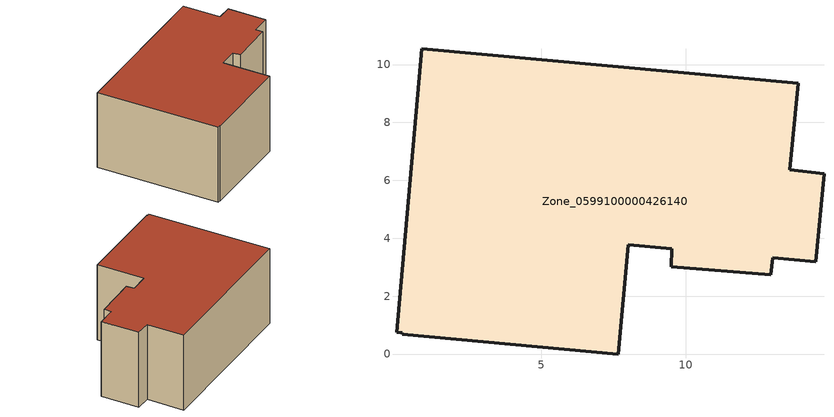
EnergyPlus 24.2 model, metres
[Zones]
Zone_0599100000426140
 floor ground (C_G): 0,0.76 0.88,10.54 13.88,9.36 13.59,6.37 14.77,6.24 14.49,3.19 12.99,3.32 12.93,2.75 9.49,3.02 9.5,3.63 8.01,3.78 7.67,0 0.2,0.69 0.2,0.74 z0
 wall outside (C_F): 14.49,3.19 14.77,6.24 13.59,6.37 13.88,9.36 0.88,10.54 0,0.76 0.2,0.74 0.2,0.69 7.67,0 8.01,3.78 9.5,3.63 9.49,3.02 12.93,2.75 12.99,3.32 14.49,3.19 z0:6.35
 roof outside (C_R): 0.88,10.54 0,0.76 0.2,0.74 0.2,0.69 7.67,0 8.01,3.78 9.5,3.63 9.49,3.02 12.93,2.75 12.99,3.32 14.49,3.19 14.77,6.24 13.59,6.37 13.88,9.36 z6.35
[BUILDING]
Pand.0599100000426140: North Axis=0; Terrain=City; Loads Convergence Tolerance Value=0.04; Temperature Convergence Tolerance Value=0.4; Solar Distribution=FullExterior; Maximum Number of Warmup Days=25; Minimum Number of Warmup Days=1
[Site:Location]
Rotterdam.The.Hague.AP_ZH_NLD Design_Conditions: Latitude=51.96; Longitude=4.45; Time Zone=1; Elevation=-4.5
[SITE:GROUNDTEMPERATURE:BUILDINGSURFACE]
18, 18, 18, 18, 18, 18, 18, 18, 18, 18, 18, 18
[MATERIAL] Thermal Absorptance=0.9; Solar Absorptance=0.7; Visible Absorptance=0.7
Name | Roughness | Thickness | Conductivity | Density | Specific Heat
G.D.2006-2014 | MediumSmooth | 0.15 | 0.06 | 540 | 1210
F.D.2006-2014 | Rough | 0.3 | 0.12 | 1920 | 840
R.D.2006-2014 | MediumRough | 0.2 | 0.08 | 1500 | 1000
[CONSTRUCTION]
C_G: G.D.2006-2014
C_F: F.D.2006-2014
C_R: R.D.2006-2014
[ZONE]
Zone_0599100000426140: Type=1; Multiplier=1; Ceiling Height=Autocalculate; Volume=Autocalculate; Floor Area=autocalculate; Part of Total Floor Area=Yes
[ZONEINFILTRATION:DESIGNFLOWRATE]
Infil_Zone_0599100000426140: Zone or ZoneList or Space or SpaceList=Zone_0599100000426140; Schedule=AlwaysOn; Design Flow Rate Calculation Method=Flow/Area; Flow Rate per Floor Area=0.0021; Constant Term Coefficient=1; Temperature Term Coefficient=0; Velocity Term Coefficient=0; Velocity Squared Term Coefficient=0
[HVACTEMPLATE:ZONE:IDEALLOADSAIRSYSTEM]
Zone_0599100000426140: Maximum Heating Supply Air Temperature=50; Minimum Cooling Supply Air Temperature=13; Maximum Heating Supply Air Humidity Ratio=0.0156; Minimum Cooling Supply Air Humidity Ratio=0.0077; Heating Limit=NoLimit; Cooling Limit=NoLimit; Dehumidification Control Type=ConstantSensibleHeatRatio; Cooling Sensible Heat Ratio=0.7; Dehumidification Setpoint=60; Humidification Control Type=None; Humidification Setpoint=30; Outdoor Air Method=None; Outdoor Air Flow Rate per Person=0.00944; Outdoor Air Flow Rate per Zone Floor Area=0; Outdoor Air Flow Rate per Zone=0; Demand Controlled Ventilation Type=None; Outdoor Air Economizer Type=NoEconomizer; Heat Recovery Type=None; Sensible Heat Recovery Effectiveness=0.7; Latent Heat Recovery Effectiveness=0.65
[ZONECONTROL:THERMOSTAT]
ThermostatControl_Zone_0599100000426140: Zone or ZoneList=Zone_0599100000426140; Control Type Schedule=DualSetpointControlType; Control 1=Thermostat_Zone_0599100000426140; Temperature Difference Between Cutout And Setpoint=0
[THERMOSTATSETPOINT:DUALSETPOINT]
Thermostat_Zone_0599100000426140: Heating Setpoint Temperature Schedule=HeatingSetpoint_Zone_0599100000426140; Cooling Setpoint Temperature Schedule=CoolingSetpoint_Zone_0599100000426140
[SCHEDULE:COMPACT]
HeatingSetpoint_Zone_0599100000426140: Through: 12/31, For: AllDays, Until: 24:00, 21
CoolingSetpoint_Zone_0599100000426140: Through: 12/31, For: AllDays, Until: 24:00, 24
DualSetpointControlType: Through: 12/31, For: AllDays, Until: 24:00, 4
AlwaysOn: Through: 12/31, For: AllDays, Until: 24:00, 1
